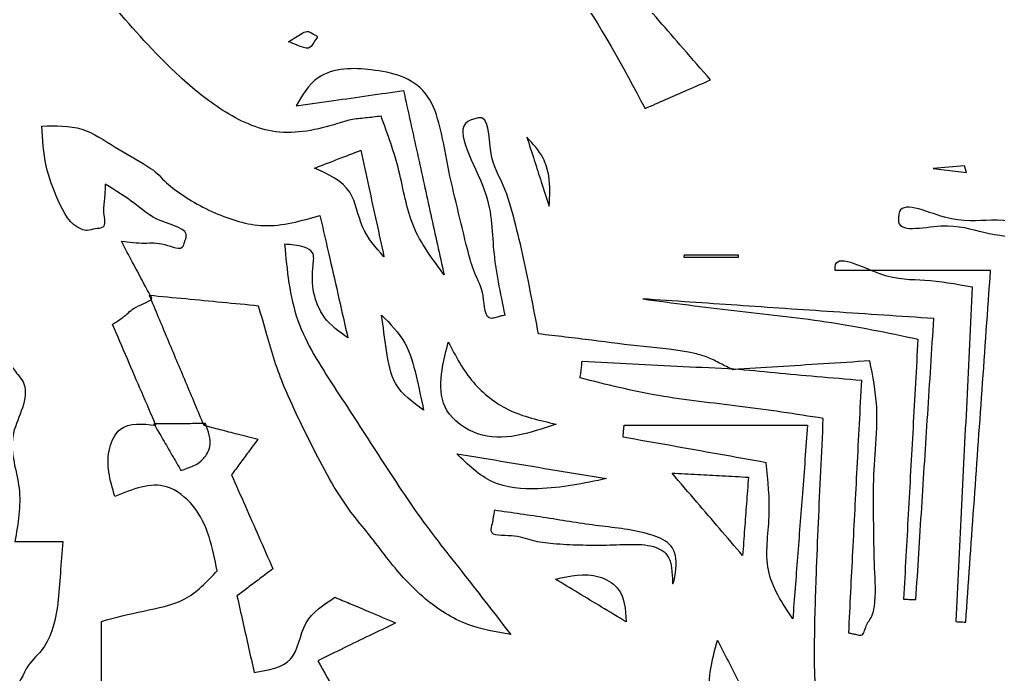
# Model space of a CAD drawing. Extents: x 5.5 to 104.1, y 3.5 to 34.4.
# Drawn here: x 61.73 to 63.942, y 22.534 to 24.013 of the extents above; entities that cross this region are included whole.
import ezdxf

# ---------------------------------------------------------------- set-up
doc = ezdxf.new("R2010")
doc.units = 0
doc.layers.add('Hallsi_Goblin_Coin_Outlines', color=7, linetype='CONTINUOUS')

msp = doc.modelspace()

# ---------------------------------------------------------------- linework, layer by layer
at = {"layer": 'Hallsi_Goblin_Coin_Outlines', "color": 7}
for points in [[(62.338019, 23.96243)], [(63.869427, 23.667508), (63.864841, 23.682324), (63.793933, 23.676327)], [(62.926805, 23.590955)], [(62.553601, 23.476796)], [(62.023235, 23.389519)], [(63.795697, 23.337308)], [(62.643031, 23.130474)], [(62.942292, 23.099183)], [(62.718137, 23.032261)], [(63.204265, 22.988305)], [(62.802945, 22.904379)], [(63.100971, 22.652213)], [(63.845438, 22.652919)], [(63.307064, 22.610868)]]:
    msp.add_lwpolyline(points, close=True, dxfattribs=at)
for points in [[(63.231252, 23.475949), (63.354372, 23.475949)], [(63.354725, 23.480888), (63.231605, 23.480888)], [(63.923755, 23.445611), (63.573094, 23.445611)], [(62.023094, 23.389378), (62.026975, 23.386908)], [(62.033819, 23.099536), (62.038405, 23.096361)], [(62.03844, 23.096325), (62.033854, 23.0995)], [(62.146355, 23.096361), (62.150235, 23.100241)], [(62.150271, 23.100206), (62.14639, 23.096325)], [(63.096033, 23.096572), (63.510546, 23.096572)], [(61.719917, 22.833753), (61.827867, 22.833753)], [(61.915321, 22.415817), (61.915321, 22.653589)]]:
    msp.add_lwpolyline(points, dxfattribs=at)
for points, knots in [([(44.184146, 29.366562), (45.160711, 30.26568), (47.082952, 32.035474), (50.732133, 33.637983), (54.266752, 34.22415), (57.497154, 34.092231), (60.28628, 33.414792), (62.840913, 32.243429), (65.11395, 30.689928), (67.033947, 28.796102), (68.58738, 26.58554), (69.757146, 24.142937), (70.470816, 21.52007), (70.71938, 18.40852), (70.293266, 14.922676), (68.863836, 11.243376), (67.222596, 9.241192), (66.388684, 8.223885)], [0, 0, 0, 0, 3.959321, 7.793401, 11.753409, 14.618073, 17.437695, 20.307622, 23.002919, 25.658105, 28.353235, 31.0689, 33.743244, 36.460242, 40.386407, 44.186977, 48.112695, 48.112695, 48.112695, 48.112695]), ([(70.453037, 18.751832), (70.045476, 21.417671), (69.24275, 26.668276), (63.207619, 32.735323), (57.95678, 33.558751), (55.28959, 33.977015)], [0, 0, 0, 0, 7.949148, 15.65655, 23.613166, 23.613166, 23.613166, 23.613166]), ([(55.262355, 33.574919), (57.846179, 33.171816), (62.940654, 32.377026), (68.825774, 26.527152), (69.636792, 21.43561), (70.047977, 18.854208)], [0, 0, 0, 0, 7.710523, 15.202686, 22.907551, 22.907551, 22.907551, 22.907551]), ([(43.975231, 13.219994), (43.961596, 13.247523), (43.936012, 13.299177), (43.898519, 13.372846), (43.820796, 13.549408), (43.706045, 13.834046), (43.542243, 14.223794), (43.349823, 14.715065), (43.151465, 15.31563), (42.970661, 16.030228), (42.852802, 16.649748), (42.781944, 17.169464), (42.740552, 17.585711), (42.691527, 18.121345), (42.660068, 18.778061), (42.686704, 19.554416), (42.749905, 20.245624), (42.835279, 20.851735), (42.933509, 21.372683), (43.066475, 21.944498), (43.240226, 22.56434), (43.464578, 23.227849), (43.760122, 23.957085), (44.141178, 24.743494), (44.626686, 25.570432), (45.012827, 26.143535), (45.269683, 26.466953), (45.350774, 26.591937), (45.352209, 26.699043), (45.352632, 26.764429), (45.360974, 26.786785), (45.398976, 26.888084), (45.458666, 27.070959), (45.571582, 27.325737), (45.69403, 27.486018), (45.775905, 27.579601), (45.802183, 27.618653), (45.883535, 27.734125), (46.033226, 27.91584), (46.262029, 28.152899), (46.499481, 28.348074), (46.730388, 28.515347), (46.944452, 28.668297), (47.110089, 28.786639), (47.228424, 28.868826), (47.299414, 28.91476), (47.395588, 28.976168), (47.517032, 29.05286), (47.663244, 29.1455), (47.780184, 29.217374), (47.863846, 29.274691), (47.916385, 29.313824), (48.004149, 29.368164), (48.128467, 29.434278), (48.285186, 29.519659), (48.432709, 29.59921), (48.57307, 29.668634), (48.704963, 29.72982), (48.87849, 29.83003), (49.092017, 29.968291), (49.367021, 30.113966), (49.582611, 30.184288), (49.719203, 30.231277), (49.772574, 30.261497), (49.870973, 30.326452), (50.021032, 30.41512), (50.233621, 30.505455), (50.44751, 30.567236), (50.657431, 30.612846), (50.859248, 30.657713), (51.245167, 30.771297), (51.813725, 30.954353), (52.585375, 31.139484), (53.314988, 31.274143), (53.999885, 31.363803), (54.637333, 31.417323), (55.201268, 31.425839), (55.689571, 31.418114), (56.102314, 31.4137), (56.537097, 31.406229), (56.992308, 31.386778), (57.471315, 31.343199), (57.784443, 31.245088), (57.959932, 31.20935), (57.98767, 31.211636), (58.020249, 31.212442), (58.057337, 31.213693), (58.098437, 31.217179), (58.18717, 31.199895), (58.319769, 31.159482), (58.507083, 31.138544), (58.731898, 31.109753), (58.991533, 31.051602), (59.279271, 30.947838), (59.505775, 30.824666), (59.68637, 30.71728), (59.834962, 30.647849), (59.992241, 30.6023), (60.150408, 30.556558), (60.299584, 30.48717), (60.430435, 30.400948), (60.552824, 30.31822), (60.679126, 30.257406), (60.832121, 30.201879), (61.008185, 30.139384), (61.199946, 30.04984), (61.367954, 29.941499), (61.522325, 29.833488), (61.672197, 29.739803), (61.796763, 29.663674), (61.891401, 29.598265), (61.959484, 29.549154), (62.079743, 29.489884), (62.249543, 29.42051), (62.453305, 29.304422), (62.645697, 29.18453), (62.822756, 29.055106), (62.985423, 28.920965), (63.151192, 28.783752), (63.328856, 28.653693), (63.514476, 28.526557), (63.663536, 28.423706), (63.773628, 28.341917), (63.845691, 28.282978), (63.917013, 28.220411), (63.984994, 28.151648), (64.051451, 28.079005), (64.125207, 28.002366), (64.210491, 27.926509), (64.302592, 27.84697), (64.398141, 27.754507), (64.496781, 27.650166), (64.611947, 27.545366), (64.71663, 27.479651), (64.794863, 27.430484), (64.840965, 27.390624), (64.904463, 27.332755), (64.986308, 27.257972), (65.085451, 27.165458), (65.162258, 27.091935), (65.21878, 27.039957), (65.253222, 27.00764), (65.312829, 26.923829), (65.39838, 26.790791), (65.53269, 26.622696), (65.63582, 26.454459), (65.702068, 26.294101), (65.72259, 26.137087), (65.68447, 26.042429), (65.664713, 25.993372)], [0, 0, 0, 0, 0.092165, 0.172937, 0.247918, 0.670748, 1.093606, 1.516196, 2.253343, 2.989222, 3.726072, 4.143935, 4.562404, 4.980844, 5.757614, 6.532822, 7.30927, 7.838904, 8.368534, 8.899097, 9.59968, 10.298891, 10.999149, 11.959211, 12.916665, 13.877101, 14.021548, 14.162795, 14.311194, 14.333673, 14.357714, 14.381913, 14.659079, 14.934266, 15.213138, 15.259905, 15.307034, 15.354137, 15.683755, 16.011852, 16.341134, 16.604175, 16.86727, 17.130394, 17.214895, 17.299457, 17.384031, 17.557224, 17.73034, 17.903335, 17.968886, 18.034527, 18.099765, 18.278288, 18.456812, 18.635227, 18.781016, 18.926567, 19.071173, 19.381568, 19.690163, 20.000765, 20.061065, 20.12262, 20.18399, 20.415017, 20.644203, 20.874922, 21.081798, 21.288698, 21.494897, 22.288233, 23.080168, 23.873413, 24.513084, 25.151736, 25.791297, 26.204072, 26.616855, 27.029687, 27.508172, 27.985226, 28.464919, 28.491588, 28.519583, 28.547823, 28.589472, 28.631026, 28.670757, 28.859049, 29.046644, 29.234264, 29.539381, 29.842642, 30.148633, 30.311082, 30.47317, 30.638771, 30.801639, 30.966723, 31.129727, 31.271406, 31.40941, 31.5488, 31.759602, 31.969808, 32.181838, 32.358349, 32.535072, 32.711959, 32.796094, 32.880309, 32.963229, 33.197309, 33.430288, 33.665384, 33.877297, 34.087574, 34.297877, 34.522732, 34.747768, 34.972874, 35.06597, 35.159111, 35.252099, 35.350457, 35.448982, 35.547513, 35.669359, 35.79119, 35.912593, 36.06796, 36.222196, 36.377847, 36.438009, 36.499022, 36.560235, 36.695881, 36.831532, 36.967106, 37.014703, 37.062099, 37.108266, 37.322333, 37.536827, 37.753078, 37.9114, 38.056538, 38.212684, 38.212684, 38.212684, 38.212684]), ([(61.2751, 25.618369), (61.273155, 25.614593), (61.269254, 25.60702), (61.263908, 25.595871), (61.246654, 25.571129), (61.309308, 25.551834), (61.341384, 25.514922), (61.405755, 25.470392), (61.482845, 25.414892), (61.579152, 25.347968), (61.749676, 25.230816), (61.98617, 25.050228), (62.275007, 24.792815), (62.532798, 24.542026), (62.775662, 24.314563), (62.995065, 24.091087), (63.093516, 23.905731), (63.143411, 23.811794)], [0, 0, 0, 0, 0.012668, 0.025409, 0.038186, 0.093452, 0.148681, 0.203827, 0.320657, 0.437529, 0.554396, 0.941848, 1.328725, 1.714678, 2.020069, 2.328967, 2.646375, 2.646375, 2.646375, 2.646375]), ([(63.291225, 23.876352), (63.270725, 23.89989), (63.231829, 23.944551), (63.175646, 24.009165), (63.108906, 24.087209), (63.031365, 24.182608), (62.940859, 24.295449), (62.833502, 24.415001), (62.706364, 24.537613), (62.565683, 24.669166), (62.462398, 24.760931), (62.403493, 24.819663), (62.384138, 24.840363), (62.290547, 24.903842), (62.119516, 25.001915), (61.902313, 25.182567), (61.729176, 25.328603), (61.592574, 25.433438), (61.495158, 25.499016), (61.419247, 25.55289), (61.358865, 25.586275), (61.316877, 25.601705), (61.289046, 25.612806), (61.2751, 25.618369)], [0, 0, 0, 0, 0.093638, 0.177674, 0.256872, 0.401693, 0.546465, 0.690784, 0.883365, 1.076061, 1.268778, 1.2974, 1.325802, 1.353425, 1.635468, 1.916794, 2.198271, 2.315544, 2.433034, 2.550548, 2.594603, 2.639458, 2.684517, 2.684517, 2.684517, 2.684517]), ([(62.546863, 23.794508), (62.535222, 23.793015), (62.512557, 23.790109), (62.479045, 23.787654), (62.414153, 23.765751), (62.31106, 23.744041), (62.187297, 23.802659), (62.070275, 23.899315), (61.949697, 24.031347), (61.825554, 24.194666), (61.734258, 24.31561), (61.672348, 24.389844), (61.643117, 24.419592), (61.579459, 24.458279), (61.47935, 24.496611), (61.350058, 24.552772), (61.262874, 24.589053), (61.219008, 24.607308)], [0, 0, 0, 0, 0.035249, 0.068631, 0.100134, 0.240646, 0.369457, 0.493437, 0.697108, 0.903123, 1.109296, 1.151243, 1.193344, 1.233569, 1.373386, 1.514126, 1.65665, 1.65665, 1.65665, 1.65665]), ([(62.338019, 23.96243), (62.344435, 23.960003), (62.355734, 23.955729), (62.369962, 23.949503), (62.382684, 23.946426), (62.391998, 23.954182), (62.394964, 23.963695), (62.407016, 23.974885), (62.393574, 23.979218), (62.387416, 23.984644), (62.377122, 23.98679), (62.366634, 23.980432), (62.353477, 23.972251), (62.343607, 23.965981), (62.338019, 23.96243)], [0, 0, 0, 0, 0.020469, 0.036047, 0.047646, 0.056641, 0.068555, 0.0807, 0.090273, 0.09975, 0.107256, 0.11951, 0.134673, 0.154464, 0.154464, 0.154464, 0.154464]), ([(62.826616, 23.345069), (62.823223, 23.344222), (62.81646, 23.342536), (62.806554, 23.340419), (62.780349, 23.331036), (62.781972, 23.397063), (62.75694, 23.437433), (62.738496, 23.506843), (62.719393, 23.586932), (62.696433, 23.683199), (62.68224, 23.771338), (62.654703, 23.848871), (62.593053, 23.88946), (62.527592, 23.899338), (62.463418, 23.904626), (62.393649, 23.884585), (62.368934, 23.841699), (62.354952, 23.817438)], [0, 0, 0, 0, 0.010435, 0.020795, 0.03123, 0.08562, 0.14013, 0.194506, 0.292791, 0.391064, 0.489359, 0.563279, 0.628256, 0.698717, 0.760141, 0.822044, 0.902674, 0.902674, 0.902674, 0.902674]), ([(63.143411, 23.811794), (63.159318, 23.818763), (63.191177, 23.832721), (63.240466, 23.854201), (63.273826, 23.868759), (63.291225, 23.876352)], [0, 0, 0, 0, 0.052102, 0.104347, 0.161297, 0.161297, 0.161297, 0.161297]), ([(62.354952, 23.817438), (62.383322, 23.821532), (62.437969, 23.829417), (62.518878, 23.841026), (62.57141, 23.848586), (62.597663, 23.852363)], [0, 0, 0, 0, 0.085991, 0.16564, 0.245211, 0.245211, 0.245211, 0.245211]), ([(62.597663, 23.852363), (62.608134, 23.804976), (62.628762, 23.711617), (62.659234, 23.572953), (62.679387, 23.48171), (62.689386, 23.436438)], [0, 0, 0, 0, 0.145592, 0.286831, 0.425919, 0.425919, 0.425919, 0.425919]), ([(62.689386, 23.436438), (62.662839, 23.471726), (62.610125, 23.541799), (62.591547, 23.673027), (62.561823, 23.753838), (62.546863, 23.794508)], [0, 0, 0, 0, 0.130266, 0.258674, 0.388773, 0.388773, 0.388773, 0.388773]), ([(62.902816, 23.302736), (62.8972, 23.331316), (62.885983, 23.388395), (62.869775, 23.4744), (62.849503, 23.556063), (62.826172, 23.640788), (62.78784, 23.69872), (62.791502, 23.800207), (62.761099, 23.788895), (62.755997, 23.787439), (62.702894, 23.774344), (62.801269, 23.622998), (62.794984, 23.49596), (62.816075, 23.39535), (62.826616, 23.345069)], [0, 0, 0, 0, 0.087449, 0.174651, 0.261526, 0.343363, 0.425583, 0.50784, 0.513298, 0.518636, 0.524028, 0.673284, 0.82245, 0.971475, 0.971475, 0.971475, 0.971475]), ([(61.780736, 23.772142), (61.811834, 23.772988), (61.872157, 23.774631), (61.945653, 23.72303), (62.001105, 23.692979), (62.037969, 23.669629), (62.05317, 23.651927), (62.094501, 23.615958), (62.168154, 23.573168), (62.286808, 23.535092), (62.366609, 23.558114), (62.409033, 23.570353)], [0, 0, 0, 0, 0.090779, 0.176093, 0.259931, 0.282356, 0.30598, 0.329419, 0.446472, 0.560486, 0.689901, 0.689901, 0.689901, 0.689901]), ([(61.923964, 23.640556), (61.923571, 23.629253), (61.922812, 23.607394), (61.917397, 23.578243), (61.927749, 23.540442), (61.899921, 23.541134), (61.885121, 23.534913), (61.84591, 23.544222), (61.815522, 23.605467), (61.785811, 23.683438), (61.782475, 23.74174), (61.780736, 23.772142)], [0, 0, 0, 0, 0.033283, 0.064365, 0.097178, 0.114928, 0.132955, 0.146103, 0.230144, 0.312872, 0.403019, 0.403019, 0.403019, 0.403019]), ([(62.926805, 23.590955), (62.928186, 23.613844), (62.930426, 23.650963), (62.913361, 23.706701), (62.889998, 23.732071), (62.876358, 23.746883)], [0, 0, 0, 0, 0.068341, 0.110829, 0.170434, 0.170434, 0.170434, 0.170434]), ([(62.876358, 23.746883), (62.881947, 23.729541), (62.892782, 23.695926), (62.90951, 23.643922), (62.920811, 23.609312), (62.926805, 23.590955)], [0, 0, 0, 0, 0.054662, 0.105952, 0.163885, 0.163885, 0.163885, 0.163885]), ([(62.396968, 23.677174), (62.408811, 23.681718), (62.431432, 23.690398), (62.466137, 23.703766), (62.488964, 23.712677), (62.501038, 23.717391)], [0, 0, 0, 0, 0.038055, 0.072688, 0.11157, 0.11157, 0.11157, 0.11157]), ([(62.501038, 23.717391), (62.507098, 23.6897), (62.518967, 23.635471), (62.536479, 23.555271), (62.547936, 23.502762), (62.553601, 23.476796)], [0, 0, 0, 0, 0.085038, 0.166538, 0.246269, 0.246269, 0.246269, 0.246269]), ([(62.553601, 23.476796), (62.534881, 23.497837), (62.497429, 23.539933), (62.486563, 23.635655), (62.428197, 23.662702), (62.396968, 23.677174)], [0, 0, 0, 0, 0.083365, 0.166783, 0.262773, 0.262773, 0.262773, 0.262773]), ([(61.9603, 23.511792), (61.978249, 23.509832), (62.011764, 23.506174), (62.053086, 23.510761), (62.097732, 23.488624), (62.1024, 23.508064), (62.104504, 23.514188), (62.114997, 23.540722), (62.037555, 23.554574), (61.991406, 23.599714), (61.947193, 23.626489), (61.923964, 23.640556)], [0, 0, 0, 0, 0.052683, 0.098367, 0.140426, 0.14712, 0.153813, 0.160507, 0.228309, 0.299874, 0.379093, 0.379093, 0.379093, 0.379093]), ([(64.039466, 23.551797), (64.00036, 23.555929), (63.924504, 23.563946), (63.835215, 23.549737), (63.718514, 23.607343), (63.716338, 23.56905), (63.715992, 23.56488), (63.711965, 23.528829), (63.827539, 23.558763), (63.905634, 23.528866), (63.973879, 23.521371), (64.008422, 23.517577)], [0, 0, 0, 0, 0.113581, 0.220315, 0.323508, 0.327756, 0.332004, 0.336252, 0.433347, 0.531551, 0.632204, 0.632204, 0.632204, 0.632204]), ([(62.409033, 23.570353), (62.416392, 23.53801), (62.430669, 23.475259), (62.451673, 23.383083), (62.465183, 23.323219), (62.471828, 23.293775)], [0, 0, 0, 0, 0.099508, 0.193063, 0.283617, 0.283617, 0.283617, 0.283617]), ([(62.026975, 23.386908), (62.020403, 23.399216), (62.00663, 23.425008), (61.984405, 23.466635), (61.968753, 23.495956), (61.9603, 23.511792)], [0, 0, 0, 0, 0.041858, 0.087715, 0.141568, 0.141568, 0.141568, 0.141568]), ([(62.471828, 23.293775), (62.45254, 23.307531), (62.416681, 23.333104), (62.39116, 23.396395), (62.39073, 23.444446), (62.397772, 23.487155), (62.365662, 23.503303), (62.343689, 23.504372), (62.328953, 23.505089)], [0, 0, 0, 0, 0.069868, 0.12989, 0.193483, 0.221043, 0.243188, 0.288274, 0.288274, 0.288274, 0.288274]), ([(62.328953, 23.505089), (62.33442, 23.446322), (62.345238, 23.330034), (62.441302, 23.182605), (62.534814, 23.039563), (62.627846, 22.893476), (62.735523, 22.759079), (62.805256, 22.668625), (62.839775, 22.62385)], [0, 0, 0, 0, 0.174355, 0.345018, 0.516526, 0.690211, 0.863255, 1.032877, 1.032877, 1.032877, 1.032877]), ([(63.573094, 23.445611), (63.572998, 23.446521), (63.57281, 23.448313), (63.572753, 23.451007), (63.572059, 23.487411), (63.689226, 23.421394), (63.773056, 23.428857), (63.845508, 23.415657), (63.88248, 23.408922)], [0, 0, 0, 0, 0.002742, 0.005396, 0.008127, 0.10962, 0.213176, 0.321089, 0.321089, 0.321089, 0.321089]), ([(63.231605, 23.480888), (63.23151, 23.480385), (63.231311, 23.479331), (63.231256, 23.477674), (63.231254, 23.476533), (63.231252, 23.475949)], [0, 0, 0, 0, 0.001536, 0.003211, 0.004962, 0.004962, 0.004962, 0.004962]), ([(63.354372, 23.475949), (63.354466, 23.476532), (63.354651, 23.477666), (63.354721, 23.47932), (63.354723, 23.480383), (63.354725, 23.480888)], [0, 0, 0, 0, 0.001768, 0.003443, 0.004959, 0.004959, 0.004959, 0.004959]), ([(63.867663, 22.651861), (63.873791, 22.738592), (63.886124, 22.913151), (63.90482, 23.177735), (63.917392, 23.355587), (63.923755, 23.445611)], [0, 0, 0, 0, 0.260842, 0.524985, 0.795729, 0.795729, 0.795729, 0.795729]), ([(63.88248, 23.408922), (63.878298, 23.322917), (63.870051, 23.153311), (63.857587, 22.901316), (63.849468, 22.735317), (63.845438, 22.652919)], [0, 0, 0, 0, 0.258318, 0.50942, 0.75691, 0.75691, 0.75691, 0.75691]), ([(61.940333, 23.324255), (61.951008, 23.331298), (61.972073, 23.345195), (61.99053, 23.365859), (62.037147, 23.380159), (62.025977, 23.387751), (62.024575, 23.388662), (62.023576, 23.389301), (62.023235, 23.389519)], [0, 0, 0, 0, 0.036532, 0.072089, 0.107201, 0.108738, 0.111079, 0.112289, 0.112289, 0.112289, 0.112289]), ([(62.270039, 23.365742), (62.242689, 23.368426), (62.187891, 23.373804), (62.10557, 23.38162), (62.050603, 23.38679), (62.023094, 23.389378)], [0, 0, 0, 0, 0.082443, 0.165184, 0.248073, 0.248073, 0.248073, 0.248073]), ([(62.023235, 23.389519), (62.036899, 23.356943), (62.064231, 23.291781), (62.105359, 23.194099), (62.132691, 23.128937), (62.146355, 23.096361)], [0, 0, 0, 0, 0.105977, 0.211985, 0.317963, 0.317963, 0.317963, 0.317963]), ([(63.795697, 23.337308), (63.720158, 23.342367), (63.572031, 23.352289), (63.352841, 23.36714), (63.209188, 23.37692), (63.138119, 23.381758)], [0, 0, 0, 0, 0.227124, 0.445377, 0.659078, 0.659078, 0.659078, 0.659078]), ([(63.138119, 23.381758), (63.206775, 23.37256), (63.344447, 23.354115), (63.553177, 23.333981), (63.690564, 23.305452), (63.759713, 23.291094)], [0, 0, 0, 0, 0.207827, 0.416744, 0.628452, 0.628452, 0.628452, 0.628452]), ([(62.839775, 22.62385), (62.806834, 22.629499), (62.736333, 22.641588), (62.64095, 22.702847), (62.574432, 22.776697), (62.525392, 22.843598), (62.483132, 22.893192), (62.441868, 22.953237), (62.403834, 23.024126), (62.364496, 23.102967), (62.330799, 23.174511), (62.3061, 23.240877), (62.289022, 23.302425), (62.276504, 23.344176), (62.270039, 23.365742)], [0, 0, 0, 0, 0.09949, 0.21293, 0.331225, 0.396521, 0.46172, 0.526544, 0.614637, 0.702782, 0.79095, 0.851719, 0.914945, 0.982489, 0.982489, 0.982489, 0.982489]), ([(62.643031, 23.130474), (62.61876, 23.148039), (62.572303, 23.181661), (62.558709, 23.266924), (62.551686, 23.318981), (62.548133, 23.345316)], [0, 0, 0, 0, 0.086142, 0.164884, 0.2455, 0.2455, 0.2455, 0.2455]), ([(62.548133, 23.345316), (62.567731, 23.325492), (62.606017, 23.286763), (62.626966, 23.207462), (62.637652, 23.156252), (62.643031, 23.130474)], [0, 0, 0, 0, 0.082138, 0.160465, 0.239861, 0.239861, 0.239861, 0.239861]), ([(63.755127, 22.702661), (63.759511, 22.771854), (63.768342, 22.911235), (63.781941, 23.12278), (63.791069, 23.265136), (63.795697, 23.337308)], [0, 0, 0, 0, 0.207995, 0.418983, 0.635943, 0.635943, 0.635943, 0.635943]), ([(62.038405, 23.096361), (62.027704, 23.121201), (62.006159, 23.171217), (61.973517, 23.247203), (61.951504, 23.298317), (61.940333, 23.324255)], [0, 0, 0, 0, 0.081143, 0.163376, 0.248101, 0.248101, 0.248101, 0.248101]), ([(62.942292, 23.099183), (62.882208, 23.078393), (62.792839, 23.047471), (62.662412, 23.140525), (62.684661, 23.228091), (62.698875, 23.284038)], [0, 0, 0, 0, 0.178505, 0.26551, 0.419455, 0.419455, 0.419455, 0.419455]), ([(62.698875, 23.284038), (62.715621, 23.252276), (62.747961, 23.190936), (62.835212, 23.122749), (62.905114, 23.107365), (62.942292, 23.099183)], [0, 0, 0, 0, 0.106912, 0.206474, 0.31959, 0.31959, 0.31959, 0.31959]), ([(63.341672, 23.221949), (63.332188, 23.226495), (63.313219, 23.235588), (63.28566, 23.250571), (63.227833, 23.266197), (63.13945, 23.272969), (63.022051, 23.28889), (62.942887, 23.298083), (62.902816, 23.302736)], [0, 0, 0, 0, 0.031572, 0.063146, 0.093708, 0.210229, 0.328278, 0.449285, 0.449285, 0.449285, 0.449285]), ([(63.759713, 23.291094), (63.75602, 23.224262), (63.748737, 23.09248), (63.737919, 22.896688), (63.730794, 22.767728), (63.727258, 22.703719)], [0, 0, 0, 0, 0.200801, 0.395949, 0.588271, 0.588271, 0.588271, 0.588271]), ([(62.996655, 23.203252), (62.99722, 23.20748), (62.998345, 23.215903), (62.999817, 23.228492), (63.000769, 23.236849), (63.001241, 23.240999)], [0, 0, 0, 0, 0.012795, 0.025493, 0.038026, 0.038026, 0.038026, 0.038026]), ([(63.001241, 23.240999), (63.039243, 23.239018), (63.115349, 23.235049), (63.229715, 23.228453), (63.337004, 23.225619), (63.437323, 23.214878), (63.533191, 23.206716), (63.598408, 23.200938), (63.632008, 23.197961)], [0, 0, 0, 0, 0.11416, 0.228625, 0.343689, 0.435938, 0.531162, 0.632354, 0.632354, 0.632354, 0.632354]), ([(63.651058, 23.241705), (63.616063, 23.239483), (63.546829, 23.235088), (63.443707, 23.228397), (63.37557, 23.224091), (63.341672, 23.221949)], [0, 0, 0, 0, 0.105197, 0.20812, 0.310016, 0.310016, 0.310016, 0.310016]), ([(63.602727, 22.627519), (63.605805, 22.626895), (63.611986, 22.625644), (63.621027, 22.6244), (63.636859, 22.618581), (63.641405, 22.646676), (63.656704, 22.663165), (63.666496, 22.708956), (63.660343, 22.774223), (63.660649, 22.862026), (63.657684, 22.951326), (63.663926, 23.043238), (63.670842, 23.141387), (63.657829, 23.20737), (63.651058, 23.241705)], [0, 0, 0, 0, 0.009353, 0.018783, 0.028367, 0.053188, 0.077891, 0.100361, 0.187943, 0.275617, 0.363202, 0.455829, 0.552135, 0.656617, 0.656617, 0.656617, 0.656617]), ([(61.70757, 23.236978), (61.713465, 23.228199), (61.723201, 23.213702), (61.737493, 23.198381), (61.753269, 23.150988), (61.69241, 23.071616), (61.740774, 22.953241), (61.726921, 22.873876), (61.719917, 22.833753)], [0, 0, 0, 0, 0.031798, 0.052506, 0.061668, 0.179145, 0.297207, 0.417919, 0.417919, 0.417919, 0.417919]), ([(63.54593, 23.111883), (63.483219, 23.121544), (63.359544, 23.140598), (63.174306, 23.158673), (63.055519, 23.188481), (62.996655, 23.203252)], [0, 0, 0, 0, 0.190378, 0.375455, 0.55726, 0.55726, 0.55726, 0.55726]), ([(63.632008, 23.197961), (63.628585, 23.132096), (63.621894, 23.003347), (63.612081, 22.813202), (63.60582, 22.688916), (63.602727, 22.627519)], [0, 0, 0, 0, 0.197861, 0.386768, 0.571193, 0.571193, 0.571193, 0.571193]), ([(63.764652, 22.268744), (63.759321, 22.276788), (63.749597, 22.291462), (63.729369, 22.307046), (63.678862, 22.317229), (63.602169, 22.331104), (63.537777, 22.420247), (63.526201, 22.513239), (63.526005, 22.601152), (63.527474, 22.680697), (63.530841, 22.77228), (63.534783, 22.876327), (63.540513, 22.993542), (63.544113, 23.072183), (63.54593, 23.111883)], [0, 0, 0, 0, 0.028891, 0.052703, 0.073932, 0.18235, 0.274877, 0.380019, 0.459496, 0.539054, 0.618566, 0.734459, 0.851407, 0.97063, 0.97063, 0.97063, 0.97063]), ([(61.945307, 22.935811), (61.934855, 22.972301), (61.919852, 23.024684), (61.960083, 23.105031), (62.008265, 23.099678), (62.03844, 23.096325)], [0, 0, 0, 0, 0.110459, 0.158572, 0.239195, 0.239195, 0.239195, 0.239195]), ([(62.150235, 23.100241), (62.1373, 23.100145), (62.11143, 23.099954), (62.072624, 23.099823), (62.046754, 23.099631), (62.033819, 23.099536)], [0, 0, 0, 0, 0.038806, 0.077612, 0.116419, 0.116419, 0.116419, 0.116419]), ([(62.033854, 23.0995), (62.04067, 23.087749), (62.054272, 23.064298), (62.074609, 23.029252), (62.088145, 23.005965), (62.094885, 22.994372)], [0, 0, 0, 0, 0.040753, 0.081331, 0.121559, 0.121559, 0.121559, 0.121559]), ([(62.094885, 22.994372), (62.113815, 23.000681), (62.14293, 23.010384), (62.167398, 23.055299), (62.156887, 23.082858), (62.150271, 23.100206)], [0, 0, 0, 0, 0.057555, 0.088523, 0.141134, 0.141134, 0.141134, 0.141134]), ([(62.14639, 23.096325), (62.158458, 23.093219), (62.183742, 23.08671), (62.224544, 23.076234), (62.253285, 23.068892), (62.268804, 23.064928)], [0, 0, 0, 0, 0.037385, 0.078325, 0.126376, 0.126376, 0.126376, 0.126376]), ([(63.093563, 23.069408), (63.093798, 23.072436), (63.094267, 23.078466), (63.095048, 23.087526), (63.095703, 23.093546), (63.096033, 23.096572)], [0, 0, 0, 0, 0.009109, 0.018147, 0.027277, 0.027277, 0.027277, 0.027277]), ([(63.510546, 23.096572), (63.506604, 23.04518), (63.498975, 22.945741), (63.487808, 22.799926), (63.480582, 22.705503), (63.477033, 22.659128)], [0, 0, 0, 0, 0.15463, 0.299194, 0.438726, 0.438726, 0.438726, 0.438726]), ([(62.268804, 23.064928), (62.261582, 23.055211), (62.247962, 23.036884), (62.228133, 23.01004), (62.215463, 22.992959), (62.209185, 22.984495)], [0, 0, 0, 0, 0.036321, 0.068503, 0.10012, 0.10012, 0.10012, 0.10012]), ([(63.41706, 23.011906), (63.381083, 23.01835), (63.309164, 23.031231), (63.201321, 23.050339), (63.129464, 23.063055), (63.093563, 23.069408)], [0, 0, 0, 0, 0.109649, 0.219192, 0.328568, 0.328568, 0.328568, 0.328568]), ([(62.718137, 23.032261), (62.755967, 23.025917), (62.831414, 23.013266), (62.944062, 22.994417), (63.018894, 22.981993), (63.056098, 22.975816)], [0, 0, 0, 0, 0.115073, 0.229502, 0.342642, 0.342642, 0.342642, 0.342642]), ([(63.056098, 22.975816), (63.005482, 22.965285), (62.92093, 22.947692), (62.793559, 22.957519), (62.743085, 23.007538), (62.718137, 23.032261)], [0, 0, 0, 0, 0.156003, 0.260594, 0.362815, 0.362815, 0.362815, 0.362815]), ([(63.477033, 22.659128), (63.453306, 22.694844), (63.406483, 22.765331), (63.429491, 22.891568), (63.421221, 22.971628), (63.41706, 23.011906)], [0, 0, 0, 0, 0.123678, 0.244079, 0.365976, 0.365976, 0.365976, 0.365976]), ([(62.209185, 22.984495), (62.219392, 22.961391), (62.24003, 22.914678), (62.27107, 22.843834), (62.292074, 22.796169), (62.302671, 22.772122)], [0, 0, 0, 0, 0.075775, 0.153206, 0.232038, 0.232038, 0.232038, 0.232038]), ([(63.204265, 22.988305), (63.223563, 22.987306), (63.261299, 22.985353), (63.318803, 22.982323), (63.357005, 22.980221), (63.376773, 22.979132)], [0, 0, 0, 0, 0.057973, 0.113358, 0.172752, 0.172752, 0.172752, 0.172752]), ([(63.36372, 22.802038), (63.346259, 22.822476), (63.311928, 22.86266), (63.258774, 22.924747), (63.223066, 22.966383), (63.204265, 22.988305)], [0, 0, 0, 0, 0.080644, 0.158558, 0.245197, 0.245197, 0.245197, 0.245197]), ([(63.376773, 22.979132), (63.37531, 22.959255), (63.372445, 22.920335), (63.368022, 22.861308), (63.36518, 22.822151), (63.36372, 22.802038)], [0, 0, 0, 0, 0.059795, 0.117076, 0.177575, 0.177575, 0.177575, 0.177575]), ([(62.176729, 22.767536), (62.166431, 22.81993), (62.151233, 22.897256), (62.051107, 22.978223), (61.985651, 22.951984), (61.945307, 22.935811)], [0, 0, 0, 0, 0.155892, 0.230075, 0.34926, 0.34926, 0.34926, 0.34926]), ([(62.802945, 22.904379), (62.842244, 22.898764), (62.920831, 22.887536), (63.039094, 22.867742), (63.131799, 22.859871), (63.20139, 22.832505), (63.219249, 22.791478), (63.201688, 22.706864), (63.208499, 22.797388), (63.166394, 22.825542), (63.113407, 22.828583), (63.056331, 22.825215), (62.995605, 22.82583), (62.940293, 22.828563), (62.88657, 22.834895), (62.848187, 22.851722), (62.788737, 22.844749), (62.798394, 22.874255), (62.800234, 22.888974), (62.802043, 22.899254), (62.802945, 22.904379)], [0, 0, 0, 0, 0.119239, 0.238446, 0.357473, 0.404441, 0.446148, 0.497487, 0.551842, 0.593589, 0.645759, 0.706183, 0.766587, 0.826849, 0.874446, 0.922408, 0.970306, 0.98578, 1.001345, 1.016819, 1.016819, 1.016819, 1.016819]), ([(61.827867, 22.833753), (61.826016, 22.809875), (61.822425, 22.76354), (61.818111, 22.695621), (61.807661, 22.635947), (61.78062, 22.583033), (61.743339, 22.555448), (61.724369, 22.494666), (61.703985, 22.509119), (61.697371, 22.51295), (61.692877, 22.515625), (61.690637, 22.516958)], [0, 0, 0, 0, 0.071881, 0.139489, 0.203691, 0.254327, 0.307781, 0.361455, 0.369247, 0.377078, 0.38487, 0.38487, 0.38487, 0.38487]), ([(61.915321, 22.653589), (61.946666, 22.661817), (62.008696, 22.678101), (62.108113, 22.694742), (62.153688, 22.743092), (62.176729, 22.767536)], [0, 0, 0, 0, 0.09788, 0.1937, 0.291677, 0.291677, 0.291677, 0.291677]), ([(62.302671, 22.772122), (62.292576, 22.764552), (62.273595, 22.750317), (62.246564, 22.730071), (62.229592, 22.717442), (62.221532, 22.711445)], [0, 0, 0, 0, 0.037854, 0.071178, 0.101318, 0.101318, 0.101318, 0.101318]), ([(62.94081, 22.748874), (62.973754, 22.756197), (63.023182, 22.767183), (63.096041, 22.727062), (63.099088, 22.680807), (63.100971, 22.652213)], [0, 0, 0, 0, 0.098044, 0.147109, 0.226542, 0.226542, 0.226542, 0.226542]), ([(63.100971, 22.652213), (63.082347, 22.663439), (63.046241, 22.6852), (62.992861, 22.717432), (62.958101, 22.73843), (62.94081, 22.748874)], [0, 0, 0, 0, 0.065238, 0.12647, 0.187069, 0.187069, 0.187069, 0.187069]), ([(62.221532, 22.711445), (62.225926, 22.691693), (62.234589, 22.652758), (62.247512, 22.595017), (62.256089, 22.55704), (62.260337, 22.538231)], [0, 0, 0, 0, 0.060705, 0.119659, 0.177508, 0.177508, 0.177508, 0.177508]), ([(62.260337, 22.538231), (62.292576, 22.543283), (62.357298, 22.553425), (62.36598, 22.658249), (62.417147, 22.691364), (62.442723, 22.707917)], [0, 0, 0, 0, 0.087389, 0.175439, 0.26344, 0.26344, 0.26344, 0.26344]), ([(62.442723, 22.707917), (62.453777, 22.703319), (62.479806, 22.692491), (62.52552, 22.673137), (62.560204, 22.658434), (62.579954, 22.650061)], [0, 0, 0, 0, 0.035915, 0.084573, 0.148928, 0.148928, 0.148928, 0.148928]), ([(63.727258, 22.703719), (63.730346, 22.703601), (63.736548, 22.703364), (63.745838, 22.703015), (63.752039, 22.702778), (63.755127, 22.702661)], [0, 0, 0, 0, 0.00927, 0.018619, 0.02789, 0.02789, 0.02789, 0.02789]), ([(62.579954, 22.650061), (62.55993, 22.640363), (62.521261, 22.621634), (62.462611, 22.593116), (62.423942, 22.574387), (62.403918, 22.564689)], [0, 0, 0, 0, 0.066746, 0.128899, 0.195645, 0.195645, 0.195645, 0.195645]), ([(63.845438, 22.652919), (63.847908, 22.652801), (63.852847, 22.652566), (63.860255, 22.652213), (63.865194, 22.651978), (63.867663, 22.651861)], [0, 0, 0, 0, 0.007417, 0.014833, 0.02225, 0.02225, 0.02225, 0.02225]), ([(61.762638, 20.741216), (61.753159, 20.751526), (61.734176, 20.772174), (61.705468, 20.803003), (61.652673, 20.862591), (61.580521, 20.9543), (61.502635, 21.08782), (61.463443, 21.204064), (61.444887, 21.292278), (61.430776, 21.349394), (61.40524, 21.410503), (61.377897, 21.479617), (61.360737, 21.559673), (61.33868, 21.667421), (61.310558, 21.802576), (61.277941, 21.965151), (61.247848, 22.114458), (61.198731, 22.244531), (61.117589, 22.344167), (61.020639, 22.404028), (60.933668, 22.457326), (60.865974, 22.514498), (60.812523, 22.558056), (60.771596, 22.587892), (60.742365, 22.607449), (60.721322, 22.621697), (60.709597, 22.629636)], [0, 0, 0, 0, 0.042017, 0.084145, 0.12637, 0.280847, 0.433493, 0.587772, 0.646118, 0.704118, 0.763809, 0.844559, 0.926627, 1.008801, 1.174715, 1.340658, 1.506333, 1.631438, 1.753898, 1.88343, 1.97101, 2.059774, 2.148648, 2.177908, 2.211669, 2.254149, 2.254149, 2.254149, 2.254149]), ([(63.457348, 22.31524), (63.419394, 22.338249), (63.350789, 22.379839), (63.272966, 22.488535), (63.295114, 22.567994), (63.307064, 22.610868)], [0, 0, 0, 0, 0.133704, 0.241679, 0.368209, 0.368209, 0.368209, 0.368209]), ([(63.307064, 22.610868), (63.323346, 22.578866), (63.355842, 22.514999), (63.405932, 22.416454), (63.439736, 22.349909), (63.457348, 22.31524)], [0, 0, 0, 0, 0.107717, 0.214977, 0.331634, 0.331634, 0.331634, 0.331634]), ([(62.403918, 22.564689), (62.417945, 22.539495), (62.44653, 22.488156), (62.491038, 22.408461), (62.521437, 22.353913), (62.537268, 22.325506)], [0, 0, 0, 0, 0.086507, 0.176281, 0.273845, 0.273845, 0.273845, 0.273845])]:
    msp.add_open_spline(points, degree=3, knots=knots, dxfattribs=at)

doc.saveas('drawing.dxf')
